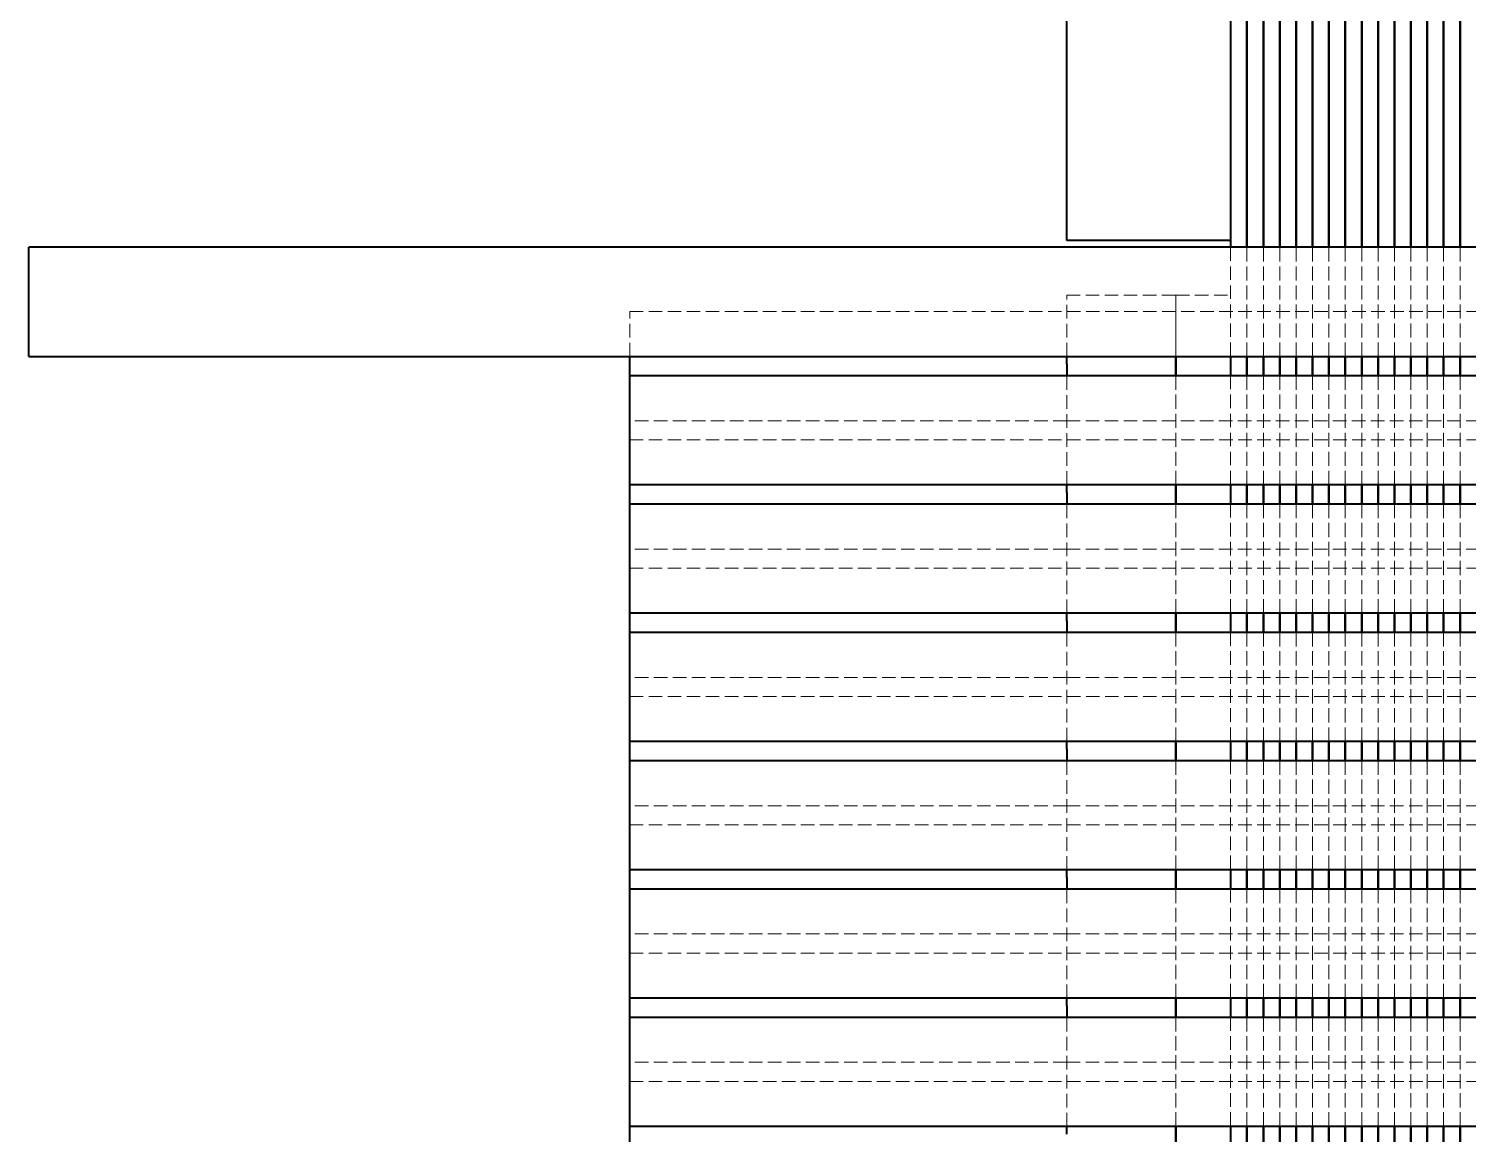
# Model space of a CAD drawing. Header units: millimetres. Extents: x 0 to 630, y 0 to 446.
# Drawn here: x 313.5 to 339.85, y 223.08 to 243.32 of the extents above; entities that cross this region are included whole.
import ezdxf

# ---------------------------------------------------------------- set-up
doc = ezdxf.new("R2010")
doc.units = ezdxf.units.MM
doc.header["$LTSCALE"] = 1.5
doc.linetypes.add('DASHED', pattern=[0.2067, 0.1654, -0.0413])
doc.layers.add('가려진 것(ISO)', color=2, linetype='DASHED', lineweight=18, true_color=0xffff00)
doc.layers.add('가시적인 것(ISO)', color=3, linetype='Continuous', lineweight=40, true_color=0x00ff00)

msp = doc.modelspace()

# ---------------------------------------------------------------- linework, layer by layer
at = {"layer": '가려진 것(ISO)'}
for p, q in [((335.502, 239.319), (335.502, 237.319)), ((335.802, 237.319), (335.802, 239.319)), ((335.802, 239.319), (335.802, 237.319)), ((336.102, 237.319), (336.102, 239.319)), ((336.102, 239.319), (336.102, 237.319)), ((336.402, 237.319), (336.402, 239.319)), ((336.402, 239.319), (336.402, 237.319)), ((336.702, 237.319), (336.702, 239.319)), ((336.702, 239.319), (336.702, 237.319)), ((337.002, 237.319), (337.002, 239.319)), ((337.002, 239.319), (337.002, 237.319)), ((337.302, 237.319), (337.302, 239.319)), ((337.302, 239.319), (337.302, 237.319)), ((337.602, 237.319), (337.602, 239.319)), ((337.602, 239.319), (337.602, 237.319)), ((337.902, 237.319), (337.902, 239.319)), ((337.902, 239.319), (337.902, 237.319)), ((338.202, 237.319), (338.202, 239.319)), ((338.202, 239.319), (338.202, 237.319)), ((338.502, 237.319), (338.502, 239.319)), ((338.502, 239.319), (338.502, 237.319)), ((338.802, 237.319), (338.802, 239.319)), ((338.802, 239.319), (338.802, 237.319)), ((339.102, 237.319), (339.102, 239.319)), ((339.102, 239.319), (339.102, 237.319)), ((339.402, 237.319), (339.402, 239.319)), ((339.402, 239.319), (339.402, 237.319)), ((339.702, 237.319), (339.702, 239.319)), ((339.702, 239.319), (339.702, 237.319)), ((332.502, 237.319), (332.502, 238.444)), ((332.502, 238.444), (334.502, 238.444)), ((334.502, 238.444), (334.502, 237.319)), ((334.502, 237.319), (334.502, 238.444)), ((334.502, 238.444), (335.502, 238.444)), ((334.502, 236.969), (334.502, 234.969)), ((334.502, 234.969), (334.502, 236.969)), ((335.502, 236.969), (335.502, 234.969)), ((335.802, 234.969), (335.802, 236.969)), ((335.802, 236.969), (335.802, 234.969)), ((336.102, 234.969), (336.102, 236.969)), ((336.102, 236.969), (336.102, 234.969)), ((336.402, 234.969), (336.402, 236.969)), ((336.402, 236.969), (336.402, 234.969)), ((336.702, 234.969), (336.702, 236.969)), ((336.702, 236.969), (336.702, 234.969)), ((337.002, 234.969), (337.002, 236.969)), ((337.002, 236.969), (337.002, 234.969)), ((337.302, 234.969), (337.302, 236.969)), ((337.302, 236.969), (337.302, 234.969)), ((337.602, 234.969), (337.602, 236.969)), ((337.602, 236.969), (337.602, 234.969)), ((337.902, 234.969), (337.902, 236.969)), ((337.902, 236.969), (337.902, 234.969)), ((338.202, 234.969), (338.202, 236.969)), ((338.202, 236.969), (338.202, 234.969)), ((338.502, 234.969), (338.502, 236.969)), ((338.502, 236.969), (338.502, 234.969)), ((338.802, 234.969), (338.802, 236.969)), ((338.802, 236.969), (338.802, 234.969)), ((339.102, 234.969), (339.102, 236.969)), ((339.102, 236.969), (339.102, 234.969)), ((339.402, 234.969), (339.402, 236.969)), ((339.402, 236.969), (339.402, 234.969)), ((339.702, 234.969), (339.702, 236.969)), ((339.702, 236.969), (339.702, 234.969)), ((334.502, 234.619), (334.502, 232.619)), ((334.502, 232.619), (334.502, 234.619)), ((335.502, 234.619), (335.502, 232.619)), ((335.802, 232.619), (335.802, 234.619)), ((335.802, 234.619), (335.802, 232.619)), ((336.102, 232.619), (336.102, 234.619)), ((336.102, 234.619), (336.102, 232.619)), ((336.402, 232.619), (336.402, 234.619)), ((336.402, 234.619), (336.402, 232.619)), ((336.702, 232.619), (336.702, 234.619)), ((336.702, 234.619), (336.702, 232.619)), ((337.002, 232.619), (337.002, 234.619)), ((337.002, 234.619), (337.002, 232.619)), ((337.302, 232.619), (337.302, 234.619)), ((337.302, 234.619), (337.302, 232.619)), ((337.602, 232.619), (337.602, 234.619)), ((337.602, 234.619), (337.602, 232.619)), ((337.902, 232.619), (337.902, 234.619)), ((337.902, 234.619), (337.902, 232.619)), ((338.202, 232.619), (338.202, 234.619)), ((338.202, 234.619), (338.202, 232.619)), ((338.502, 232.619), (338.502, 234.619)), ((338.502, 234.619), (338.502, 232.619)), ((338.802, 232.619), (338.802, 234.619)), ((338.802, 234.619), (338.802, 232.619)), ((339.102, 232.619), (339.102, 234.619)), ((339.102, 234.619), (339.102, 232.619)), ((339.402, 232.619), (339.402, 234.619)), ((339.402, 234.619), (339.402, 232.619)), ((339.702, 232.619), (339.702, 234.619)), ((339.702, 234.619), (339.702, 232.619)), ((334.502, 232.269), (334.502, 230.269)), ((334.502, 230.269), (334.502, 232.269)), ((335.502, 232.269), (335.502, 230.269)), ((335.802, 230.269), (335.802, 232.269)), ((335.802, 232.269), (335.802, 230.269)), ((336.102, 230.269), (336.102, 232.269)), ((336.102, 232.269), (336.102, 230.269)), ((336.402, 230.269), (336.402, 232.269)), ((336.402, 232.269), (336.402, 230.269)), ((336.702, 230.269), (336.702, 232.269)), ((336.702, 232.269), (336.702, 230.269)), ((337.002, 230.269), (337.002, 232.269)), ((337.002, 232.269), (337.002, 230.269)), ((337.302, 230.269), (337.302, 232.269)), ((337.302, 232.269), (337.302, 230.269)), ((337.602, 230.269), (337.602, 232.269)), ((337.602, 232.269), (337.602, 230.269)), ((337.902, 230.269), (337.902, 232.269)), ((337.902, 232.269), (337.902, 230.269)), ((338.202, 230.269), (338.202, 232.269)), ((338.202, 232.269), (338.202, 230.269)), ((338.502, 230.269), (338.502, 232.269)), ((338.502, 232.269), (338.502, 230.269)), ((338.802, 230.269), (338.802, 232.269)), ((338.802, 232.269), (338.802, 230.269)), ((339.102, 230.269), (339.102, 232.269)), ((339.102, 232.269), (339.102, 230.269)), ((339.402, 230.269), (339.402, 232.269)), ((339.402, 232.269), (339.402, 230.269)), ((339.702, 230.269), (339.702, 232.269)), ((339.702, 232.269), (339.702, 230.269)), ((334.502, 229.919), (334.502, 227.919)), ((334.502, 227.919), (334.502, 229.919)), ((335.502, 229.919), (335.502, 227.919)), ((335.802, 227.919), (335.802, 229.919)), ((335.802, 229.919), (335.802, 227.919)), ((336.102, 227.919), (336.102, 229.919)), ((336.102, 229.919), (336.102, 227.919)), ((336.402, 227.919), (336.402, 229.919)), ((336.402, 229.919), (336.402, 227.919)), ((336.702, 227.919), (336.702, 229.919)), ((336.702, 229.919), (336.702, 227.919)), ((337.002, 227.919), (337.002, 229.919)), ((337.002, 229.919), (337.002, 227.919)), ((337.302, 227.919), (337.302, 229.919)), ((337.302, 229.919), (337.302, 227.919)), ((337.602, 227.919), (337.602, 229.919)), ((337.602, 229.919), (337.602, 227.919)), ((337.902, 227.919), (337.902, 229.919)), ((337.902, 229.919), (337.902, 227.919)), ((338.202, 227.919), (338.202, 229.919)), ((338.202, 229.919), (338.202, 227.919)), ((338.502, 227.919), (338.502, 229.919)), ((338.502, 229.919), (338.502, 227.919)), ((338.802, 227.919), (338.802, 229.919)), ((338.802, 229.919), (338.802, 227.919)), ((339.102, 227.919), (339.102, 229.919)), ((339.102, 229.919), (339.102, 227.919)), ((339.402, 227.919), (339.402, 229.919)), ((339.402, 229.919), (339.402, 227.919)), ((339.702, 227.919), (339.702, 229.919)), ((339.702, 229.919), (339.702, 227.919)), ((334.502, 227.569), (334.502, 225.569)), ((334.502, 225.569), (334.502, 227.569)), ((335.502, 227.569), (335.502, 225.569)), ((335.802, 225.569), (335.802, 227.569)), ((335.802, 227.569), (335.802, 225.569)), ((336.102, 225.569), (336.102, 227.569)), ((336.102, 227.569), (336.102, 225.569)), ((336.402, 225.569), (336.402, 227.569)), ((336.402, 227.569), (336.402, 225.569)), ((336.702, 225.569), (336.702, 227.569)), ((336.702, 227.569), (336.702, 225.569)), ((337.002, 225.569), (337.002, 227.569)), ((337.002, 227.569), (337.002, 225.569)), ((337.302, 225.569), (337.302, 227.569)), ((337.302, 227.569), (337.302, 225.569)), ((337.602, 225.569), (337.602, 227.569)), ((337.602, 227.569), (337.602, 225.569)), ((337.902, 225.569), (337.902, 227.569)), ((337.902, 227.569), (337.902, 225.569)), ((338.202, 225.569), (338.202, 227.569)), ((338.202, 227.569), (338.202, 225.569)), ((338.502, 225.569), (338.502, 227.569)), ((338.502, 227.569), (338.502, 225.569)), ((338.802, 225.569), (338.802, 227.569)), ((338.802, 227.569), (338.802, 225.569)), ((339.102, 225.569), (339.102, 227.569)), ((339.102, 227.569), (339.102, 225.569)), ((339.402, 225.569), (339.402, 227.569)), ((339.402, 227.569), (339.402, 225.569)), ((339.702, 225.569), (339.702, 227.569)), ((339.702, 227.569), (339.702, 225.569)), ((334.502, 225.219), (334.502, 223.219)), ((334.502, 223.219), (334.502, 225.219)), ((335.502, 225.219), (335.502, 223.219)), ((335.802, 223.219), (335.802, 225.219)), ((335.802, 225.219), (335.802, 223.219)), ((336.102, 223.219), (336.102, 225.219)), ((336.102, 225.219), (336.102, 223.219)), ((336.402, 223.219), (336.402, 225.219)), ((336.402, 225.219), (336.402, 223.219)), ((336.702, 223.219), (336.702, 225.219)), ((336.702, 225.219), (336.702, 223.219)), ((337.002, 223.219), (337.002, 225.219)), ((337.002, 225.219), (337.002, 223.219)), ((337.302, 223.219), (337.302, 225.219)), ((337.302, 225.219), (337.302, 223.219)), ((337.602, 223.219), (337.602, 225.219)), ((337.602, 225.219), (337.602, 223.219)), ((337.902, 223.219), (337.902, 225.219)), ((337.902, 225.219), (337.902, 223.219)), ((338.202, 223.219), (338.202, 225.219)), ((338.202, 225.219), (338.202, 223.219)), ((338.502, 223.219), (338.502, 225.219)), ((338.502, 225.219), (338.502, 223.219)), ((338.802, 223.219), (338.802, 225.219)), ((338.802, 225.219), (338.802, 223.219)), ((339.102, 223.219), (339.102, 225.219)), ((339.102, 225.219), (339.102, 223.219)), ((339.402, 223.219), (339.402, 225.219)), ((339.402, 225.219), (339.402, 223.219)), ((339.702, 223.219), (339.702, 225.219)), ((339.702, 225.219), (339.702, 223.219))]:
    msp.add_line(p, q, dxfattribs=at)
at = {"layer": '가려진 것(ISO)', "color": 1, "true_color": 0xff0000}
for p, q in [((324.502, 238.144), (332.502, 238.144)), ((324.502, 237.319), (324.502, 238.144)), ((342.502, 238.144), (332.502, 238.144)), ((332.502, 234.969), (332.502, 236.969)), ((332.502, 236.144), (324.502, 236.144)), ((332.502, 236.144), (342.502, 236.144)), ((324.502, 235.794), (332.502, 235.794)), ((342.502, 235.794), (332.502, 235.794)), ((332.502, 232.619), (332.502, 234.619)), ((332.502, 233.794), (324.502, 233.794)), ((332.502, 233.794), (342.502, 233.794)), ((324.502, 233.444), (332.502, 233.444)), ((342.502, 233.444), (332.502, 233.444)), ((332.502, 230.269), (332.502, 232.269)), ((332.502, 231.444), (324.502, 231.444)), ((332.502, 231.444), (342.502, 231.444)), ((324.502, 231.094), (332.502, 231.094)), ((342.502, 231.094), (332.502, 231.094)), ((332.502, 227.919), (332.502, 229.919)), ((332.502, 229.094), (324.502, 229.094)), ((332.502, 229.094), (342.502, 229.094)), ((324.502, 228.744), (332.502, 228.744)), ((342.502, 228.744), (332.502, 228.744)), ((332.502, 225.569), (332.502, 227.569)), ((332.502, 226.744), (324.502, 226.744)), ((332.502, 226.744), (342.502, 226.744)), ((324.502, 226.394), (332.502, 226.394)), ((342.502, 226.394), (332.502, 226.394)), ((332.502, 223.219), (332.502, 225.219)), ((332.502, 224.394), (324.502, 224.394)), ((332.502, 224.394), (342.502, 224.394)), ((324.502, 224.044), (332.502, 224.044)), ((342.502, 224.044), (332.502, 224.044))]:
    msp.add_line(p, q, dxfattribs=at)
at = {"layer": '가시적인 것(ISO)', "color": 4, "true_color": 0x00ffff}
for p, q in [((332.502, 239.444), (332.502, 283.444)), ((335.502, 283.444), (335.502, 239.444)), ((335.502, 239.444), (332.502, 239.444))]:
    msp.add_line(p, q, dxfattribs=at)
at = {"layer": '가시적인 것(ISO)'}
for p, q in [((335.502, 283.444), (335.502, 239.319)), ((335.802, 239.319), (335.802, 283.444)), ((335.802, 283.444), (335.802, 239.319)), ((336.102, 239.319), (336.102, 283.444)), ((336.102, 283.444), (336.102, 239.319)), ((336.402, 239.319), (336.402, 283.444)), ((336.402, 283.444), (336.402, 239.319)), ((336.702, 239.319), (336.702, 283.444)), ((336.702, 283.444), (336.702, 239.319)), ((337.002, 239.319), (337.002, 283.444)), ((337.002, 283.444), (337.002, 239.319)), ((337.302, 239.319), (337.302, 283.444)), ((337.302, 283.444), (337.302, 239.319)), ((337.602, 239.319), (337.602, 283.444)), ((337.602, 283.444), (337.602, 239.319)), ((337.902, 239.319), (337.902, 283.444)), ((337.902, 283.444), (337.902, 239.319)), ((338.202, 239.319), (338.202, 283.444)), ((338.202, 283.444), (338.202, 239.319)), ((338.502, 239.319), (338.502, 283.444)), ((338.502, 283.444), (338.502, 239.319)), ((338.802, 239.319), (338.802, 283.444)), ((338.802, 283.444), (338.802, 239.319)), ((339.102, 239.319), (339.102, 283.444)), ((339.102, 283.444), (339.102, 239.319)), ((339.402, 239.319), (339.402, 283.444)), ((339.402, 283.444), (339.402, 239.319)), ((339.702, 239.319), (339.702, 283.444)), ((339.702, 283.444), (339.702, 239.319)), ((332.502, 237.177), (332.502, 237.319)), ((334.502, 237.319), (334.502, 236.969)), ((334.502, 236.969), (334.502, 237.319)), ((335.502, 237.319), (335.502, 236.969)), ((335.802, 236.969), (335.802, 237.319)), ((335.802, 237.319), (335.802, 236.969)), ((336.102, 236.969), (336.102, 237.319)), ((336.102, 237.319), (336.102, 236.969)), ((336.402, 236.969), (336.402, 237.319)), ((336.402, 237.319), (336.402, 236.969)), ((336.702, 236.969), (336.702, 237.319)), ((336.702, 237.319), (336.702, 236.969)), ((337.002, 236.969), (337.002, 237.319)), ((337.002, 237.319), (337.002, 236.969)), ((337.302, 236.969), (337.302, 237.319)), ((337.302, 237.319), (337.302, 236.969)), ((337.602, 236.969), (337.602, 237.319)), ((337.602, 237.319), (337.602, 236.969)), ((337.902, 236.969), (337.902, 237.319)), ((337.902, 237.319), (337.902, 236.969)), ((338.202, 236.969), (338.202, 237.319)), ((338.202, 237.319), (338.202, 236.969)), ((338.502, 236.969), (338.502, 237.319)), ((338.502, 237.319), (338.502, 236.969)), ((338.802, 236.969), (338.802, 237.319)), ((338.802, 237.319), (338.802, 236.969)), ((339.102, 236.969), (339.102, 237.319)), ((339.102, 237.319), (339.102, 236.969)), ((339.402, 236.969), (339.402, 237.319)), ((339.402, 237.319), (339.402, 236.969)), ((339.702, 236.969), (339.702, 237.319)), ((339.702, 237.319), (339.702, 236.969)), ((332.502, 234.827), (332.502, 234.969)), ((334.502, 234.969), (334.502, 234.619)), ((334.502, 234.619), (334.502, 234.969)), ((335.502, 234.969), (335.502, 234.619)), ((335.802, 234.619), (335.802, 234.969)), ((335.802, 234.969), (335.802, 234.619)), ((336.102, 234.619), (336.102, 234.969)), ((336.102, 234.969), (336.102, 234.619)), ((336.402, 234.619), (336.402, 234.969)), ((336.402, 234.969), (336.402, 234.619)), ((336.702, 234.619), (336.702, 234.969)), ((336.702, 234.969), (336.702, 234.619)), ((337.002, 234.619), (337.002, 234.969)), ((337.002, 234.969), (337.002, 234.619)), ((337.302, 234.619), (337.302, 234.969)), ((337.302, 234.969), (337.302, 234.619)), ((337.602, 234.619), (337.602, 234.969)), ((337.602, 234.969), (337.602, 234.619)), ((337.902, 234.619), (337.902, 234.969)), ((337.902, 234.969), (337.902, 234.619)), ((338.202, 234.619), (338.202, 234.969)), ((338.202, 234.969), (338.202, 234.619)), ((338.502, 234.619), (338.502, 234.969)), ((338.502, 234.969), (338.502, 234.619)), ((338.802, 234.619), (338.802, 234.969)), ((338.802, 234.969), (338.802, 234.619)), ((339.102, 234.619), (339.102, 234.969)), ((339.102, 234.969), (339.102, 234.619)), ((339.402, 234.619), (339.402, 234.969)), ((339.402, 234.969), (339.402, 234.619)), ((339.702, 234.619), (339.702, 234.969)), ((339.702, 234.969), (339.702, 234.619)), ((332.502, 232.477), (332.502, 232.619)), ((334.502, 232.619), (334.502, 232.269)), ((334.502, 232.269), (334.502, 232.619)), ((335.502, 232.619), (335.502, 232.269)), ((335.802, 232.269), (335.802, 232.619)), ((335.802, 232.619), (335.802, 232.269)), ((336.102, 232.269), (336.102, 232.619)), ((336.102, 232.619), (336.102, 232.269)), ((336.402, 232.269), (336.402, 232.619)), ((336.402, 232.619), (336.402, 232.269)), ((336.702, 232.269), (336.702, 232.619)), ((336.702, 232.619), (336.702, 232.269)), ((337.002, 232.269), (337.002, 232.619)), ((337.002, 232.619), (337.002, 232.269)), ((337.302, 232.269), (337.302, 232.619)), ((337.302, 232.619), (337.302, 232.269)), ((337.602, 232.269), (337.602, 232.619)), ((337.602, 232.619), (337.602, 232.269)), ((337.902, 232.269), (337.902, 232.619)), ((337.902, 232.619), (337.902, 232.269)), ((338.202, 232.269), (338.202, 232.619)), ((338.202, 232.619), (338.202, 232.269)), ((338.502, 232.269), (338.502, 232.619)), ((338.502, 232.619), (338.502, 232.269)), ((338.802, 232.269), (338.802, 232.619)), ((338.802, 232.619), (338.802, 232.269)), ((339.102, 232.269), (339.102, 232.619)), ((339.102, 232.619), (339.102, 232.269)), ((339.402, 232.269), (339.402, 232.619)), ((339.402, 232.619), (339.402, 232.269)), ((339.702, 232.269), (339.702, 232.619)), ((339.702, 232.619), (339.702, 232.269)), ((332.502, 230.127), (332.502, 230.269)), ((334.502, 230.269), (334.502, 229.919)), ((334.502, 229.919), (334.502, 230.269)), ((335.502, 230.269), (335.502, 229.919)), ((335.802, 229.919), (335.802, 230.269)), ((335.802, 230.269), (335.802, 229.919)), ((336.102, 229.919), (336.102, 230.269)), ((336.102, 230.269), (336.102, 229.919)), ((336.402, 229.919), (336.402, 230.269)), ((336.402, 230.269), (336.402, 229.919)), ((336.702, 229.919), (336.702, 230.269)), ((336.702, 230.269), (336.702, 229.919)), ((337.002, 229.919), (337.002, 230.269)), ((337.002, 230.269), (337.002, 229.919)), ((337.302, 229.919), (337.302, 230.269)), ((337.302, 230.269), (337.302, 229.919)), ((337.602, 229.919), (337.602, 230.269)), ((337.602, 230.269), (337.602, 229.919)), ((337.902, 229.919), (337.902, 230.269)), ((337.902, 230.269), (337.902, 229.919)), ((338.202, 229.919), (338.202, 230.269)), ((338.202, 230.269), (338.202, 229.919)), ((338.502, 229.919), (338.502, 230.269)), ((338.502, 230.269), (338.502, 229.919)), ((338.802, 229.919), (338.802, 230.269)), ((338.802, 230.269), (338.802, 229.919)), ((339.102, 229.919), (339.102, 230.269)), ((339.102, 230.269), (339.102, 229.919)), ((339.402, 229.919), (339.402, 230.269)), ((339.402, 230.269), (339.402, 229.919)), ((339.702, 229.919), (339.702, 230.269)), ((339.702, 230.269), (339.702, 229.919)), ((332.502, 227.777), (332.502, 227.919)), ((334.502, 227.919), (334.502, 227.569)), ((334.502, 227.569), (334.502, 227.919)), ((335.502, 227.919), (335.502, 227.569)), ((335.802, 227.569), (335.802, 227.919)), ((335.802, 227.919), (335.802, 227.569)), ((336.102, 227.569), (336.102, 227.919)), ((336.102, 227.919), (336.102, 227.569)), ((336.402, 227.569), (336.402, 227.919)), ((336.402, 227.919), (336.402, 227.569)), ((336.702, 227.569), (336.702, 227.919)), ((336.702, 227.919), (336.702, 227.569)), ((337.002, 227.569), (337.002, 227.919)), ((337.002, 227.919), (337.002, 227.569)), ((337.302, 227.569), (337.302, 227.919)), ((337.302, 227.919), (337.302, 227.569)), ((337.602, 227.569), (337.602, 227.919)), ((337.602, 227.919), (337.602, 227.569)), ((337.902, 227.569), (337.902, 227.919)), ((337.902, 227.919), (337.902, 227.569)), ((338.202, 227.569), (338.202, 227.919)), ((338.202, 227.919), (338.202, 227.569)), ((338.502, 227.569), (338.502, 227.919)), ((338.502, 227.919), (338.502, 227.569)), ((338.802, 227.569), (338.802, 227.919)), ((338.802, 227.919), (338.802, 227.569)), ((339.102, 227.569), (339.102, 227.919)), ((339.102, 227.919), (339.102, 227.569)), ((339.402, 227.569), (339.402, 227.919)), ((339.402, 227.919), (339.402, 227.569)), ((339.702, 227.569), (339.702, 227.919)), ((339.702, 227.919), (339.702, 227.569)), ((332.502, 225.427), (332.502, 225.569)), ((334.502, 225.569), (334.502, 225.219)), ((334.502, 225.219), (334.502, 225.569)), ((335.502, 225.569), (335.502, 225.219)), ((335.802, 225.219), (335.802, 225.569)), ((335.802, 225.569), (335.802, 225.219)), ((336.102, 225.219), (336.102, 225.569)), ((336.102, 225.569), (336.102, 225.219)), ((336.402, 225.219), (336.402, 225.569)), ((336.402, 225.569), (336.402, 225.219)), ((336.702, 225.219), (336.702, 225.569)), ((336.702, 225.569), (336.702, 225.219)), ((337.002, 225.219), (337.002, 225.569)), ((337.002, 225.569), (337.002, 225.219)), ((337.302, 225.219), (337.302, 225.569)), ((337.302, 225.569), (337.302, 225.219)), ((337.602, 225.219), (337.602, 225.569)), ((337.602, 225.569), (337.602, 225.219)), ((337.902, 225.219), (337.902, 225.569)), ((337.902, 225.569), (337.902, 225.219)), ((338.202, 225.219), (338.202, 225.569)), ((338.202, 225.569), (338.202, 225.219)), ((338.502, 225.219), (338.502, 225.569)), ((338.502, 225.569), (338.502, 225.219)), ((338.802, 225.219), (338.802, 225.569)), ((338.802, 225.569), (338.802, 225.219)), ((339.102, 225.219), (339.102, 225.569)), ((339.102, 225.569), (339.102, 225.219)), ((339.402, 225.219), (339.402, 225.569)), ((339.402, 225.569), (339.402, 225.219)), ((339.702, 225.219), (339.702, 225.569)), ((339.702, 225.569), (339.702, 225.219)), ((332.502, 223.077), (332.502, 223.219)), ((334.502, 223.219), (334.502, 222.869)), ((334.502, 222.869), (334.502, 223.219)), ((335.502, 223.219), (335.502, 222.869)), ((335.802, 222.869), (335.802, 223.219)), ((335.802, 223.219), (335.802, 222.869)), ((336.102, 222.869), (336.102, 223.219)), ((336.102, 223.219), (336.102, 222.869)), ((336.402, 222.869), (336.402, 223.219)), ((336.402, 223.219), (336.402, 222.869)), ((336.702, 222.869), (336.702, 223.219)), ((336.702, 223.219), (336.702, 222.869)), ((337.002, 222.869), (337.002, 223.219)), ((337.002, 223.219), (337.002, 222.869)), ((337.302, 222.869), (337.302, 223.219)), ((337.302, 223.219), (337.302, 222.869)), ((337.602, 222.869), (337.602, 223.219)), ((337.602, 223.219), (337.602, 222.869)), ((337.902, 222.869), (337.902, 223.219)), ((337.902, 223.219), (337.902, 222.869)), ((338.202, 222.869), (338.202, 223.219)), ((338.202, 223.219), (338.202, 222.869)), ((338.502, 222.869), (338.502, 223.219)), ((338.502, 223.219), (338.502, 222.869)), ((338.802, 222.869), (338.802, 223.219)), ((338.802, 223.219), (338.802, 222.869)), ((339.102, 222.869), (339.102, 223.219)), ((339.102, 223.219), (339.102, 222.869)), ((339.402, 222.869), (339.402, 223.219)), ((339.402, 223.219), (339.402, 222.869)), ((339.702, 222.869), (339.702, 223.219)), ((339.702, 223.219), (339.702, 222.869))]:
    msp.add_line(p, q, dxfattribs=at)
at = {"layer": '가시적인 것(ISO)', "color": 1, "true_color": 0xff0000}
for p, q in [((363.502, 239.319), (313.502, 239.319)), ((313.502, 237.319), (313.502, 239.319)), ((313.502, 237.319), (363.502, 237.319)), ((324.502, 236.969), (324.502, 237.319)), ((332.502, 237.177), (332.502, 236.969)), ((324.502, 234.969), (324.502, 236.969)), ((324.502, 236.969), (342.502, 236.969)), ((324.502, 234.619), (324.502, 234.969)), ((342.502, 234.969), (324.502, 234.969)), ((332.502, 234.827), (332.502, 234.619)), ((324.502, 232.619), (324.502, 234.619)), ((324.502, 234.619), (342.502, 234.619)), ((324.502, 232.269), (324.502, 232.619)), ((342.502, 232.619), (324.502, 232.619)), ((332.502, 232.477), (332.502, 232.269)), ((324.502, 230.269), (324.502, 232.269)), ((324.502, 232.269), (342.502, 232.269)), ((324.502, 229.919), (324.502, 230.269)), ((342.502, 230.269), (324.502, 230.269)), ((332.502, 230.127), (332.502, 229.919)), ((324.502, 227.919), (324.502, 229.919)), ((324.502, 229.919), (342.502, 229.919)), ((324.502, 227.569), (324.502, 227.919)), ((342.502, 227.919), (324.502, 227.919)), ((332.502, 227.777), (332.502, 227.569)), ((324.502, 225.569), (324.502, 227.569)), ((324.502, 227.569), (342.502, 227.569)), ((324.502, 225.219), (324.502, 225.569)), ((342.502, 225.569), (324.502, 225.569)), ((332.502, 225.427), (332.502, 225.219)), ((324.502, 223.219), (324.502, 225.219)), ((324.502, 225.219), (342.502, 225.219)), ((324.502, 222.869), (324.502, 223.219)), ((342.502, 223.219), (324.502, 223.219))]:
    msp.add_line(p, q, dxfattribs=at)

doc.saveas('drawing.dxf')
